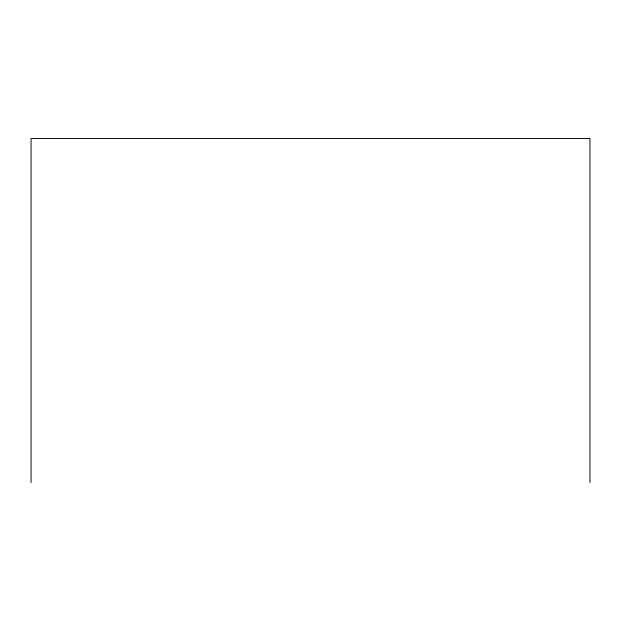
<?xml version="1.0" encoding="UTF-8"?>
<svg xmlns="http://www.w3.org/2000/svg" width="621" height="621" viewBox="0 0 621 621"><rect width="100%" height="100%" fill="white"/><g stroke="black" fill="none" stroke-linecap="round" stroke-linejoin="round"><path stroke-width="0.93" d="M589.95 482.54L589.95 138.46L31.05 138.46L31.05 482.54"/></g></svg>
